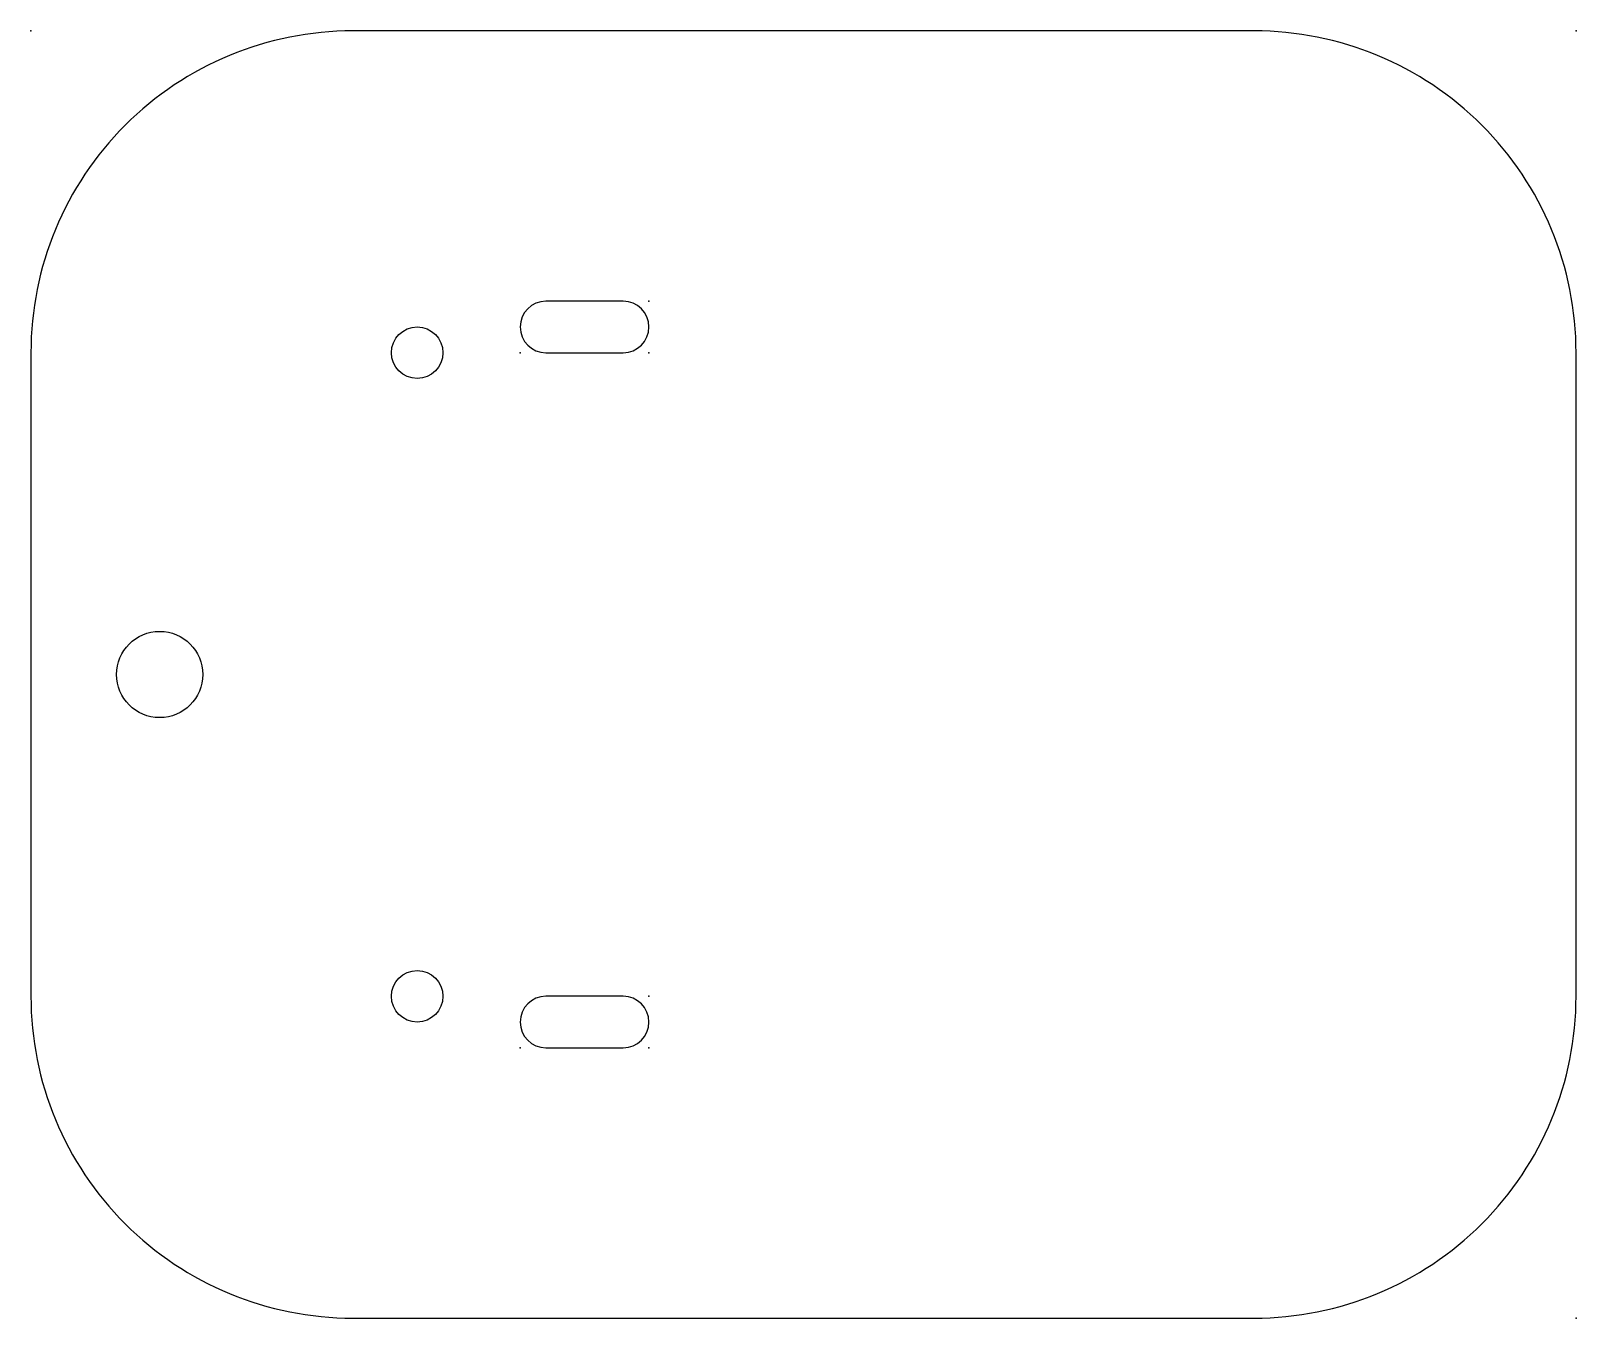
# Model space of a CAD drawing. Header units: millimetres. Extents: x -95 to 25, y -90 to 10.
import ezdxf

# ---------------------------------------------------------------- set-up
doc = ezdxf.new("R2010")
doc.units = ezdxf.units.MM
doc.layers.get('0').update_dxf_attribs({"linetype": 'CONTINUOUS'})

msp = doc.modelspace()

# ---------------------------------------------------------------- linework, layer by layer
for p, q in [((-49, -11), (-55, -11)), ((-55, -15), (-49, -15)), ((-49, -65), (-55, -65)), ((-55, -69), (-49, -69))]:
    msp.add_line(p, q)
msp.add_lwpolyline([(0, 10), (-70, 10, 0.414214), (-95, -15), (-95, -65, 0.414214), (-70, -90), (0, -90, 0.414214), (25, -65), (25, -15, 0.414214)], format="xyb", close=True)
for centre, radius in [((-65, -15), 2), ((-85, -40), 3.35), ((-65, -65), 2)]:
    msp.add_circle(centre, radius)
for centre, start, end in [((-55, -13), 90, 180), ((-49, -13), 0, 90), ((-55, -13), 180, 270), ((-49, -13), 270, 360), ((-55, -67), 90, 180), ((-49, -67), 0, 90), ((-55, -67), 180, 270), ((-49, -67), -90, 0)]:
    msp.add_arc(centre, 2, start, end)
for p in [(-95, 10), (25, 10), (-47, -11), (-57, -15), (-47, -15), (-47, -65), (-57, -69), (-47, -69), (25, -90)]:
    msp.add_point(p)

doc.saveas('drawing.dxf')
